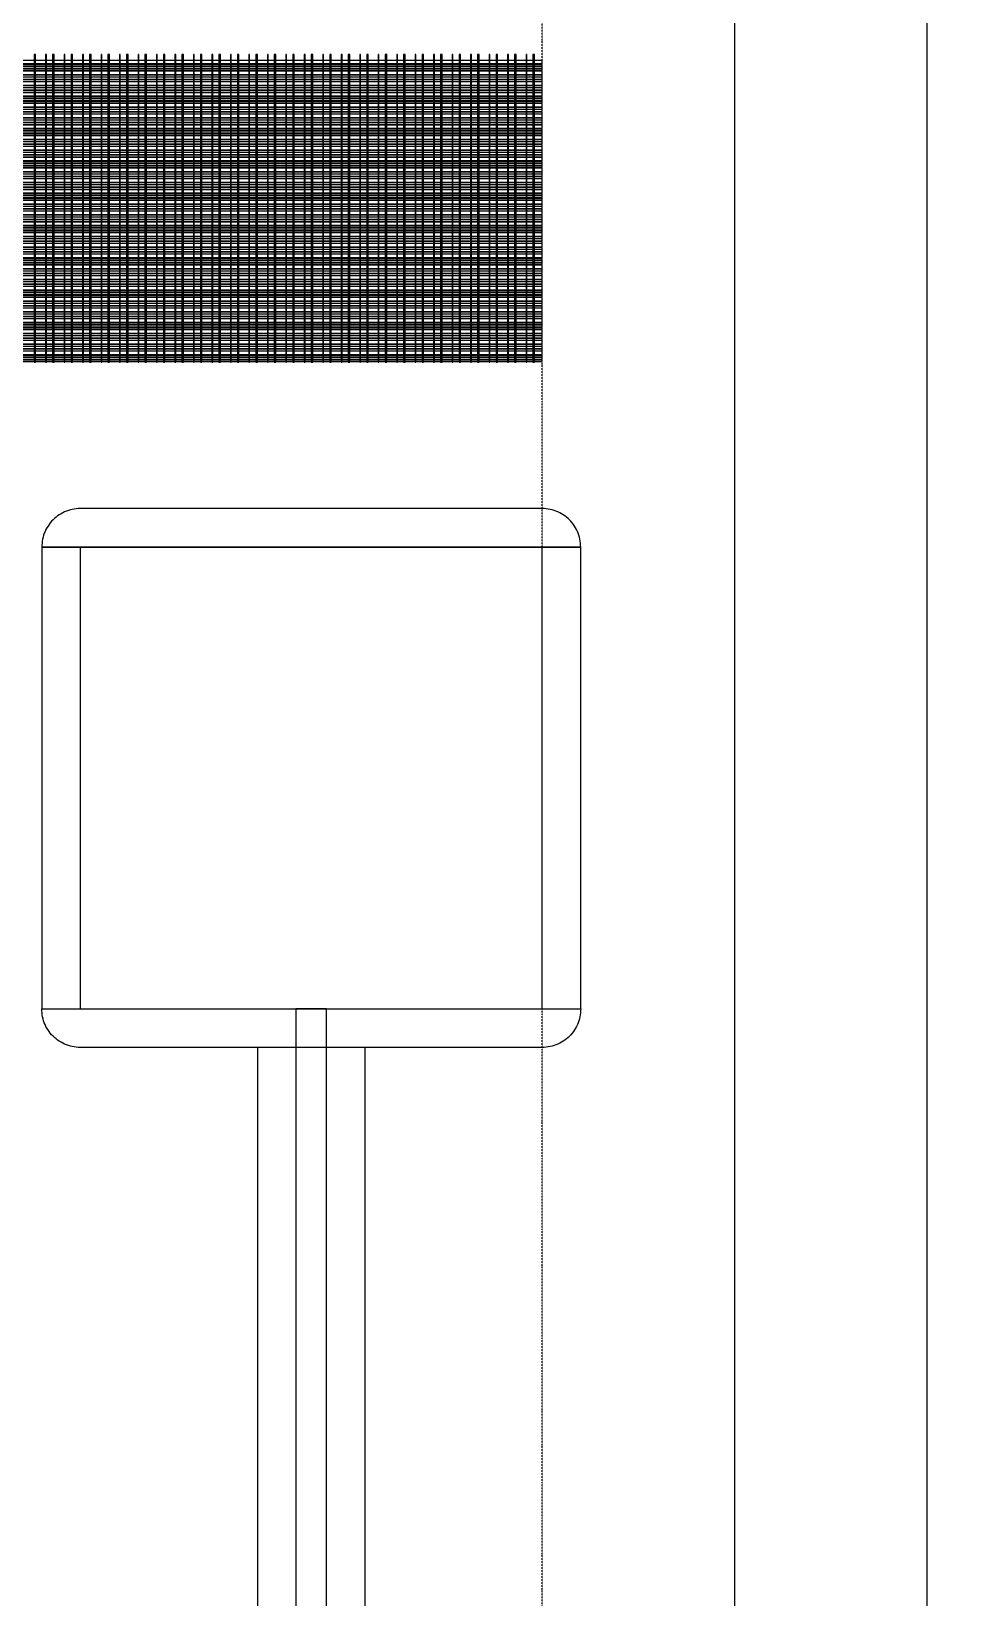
# Model space of a CAD drawing. Extents: x -50000 to 50000, y -50000 to 50000.
# Drawn here: x -37264 to -36050, y 17985 to 20020 of the extents above; entities that cross this region are included whole.
import ezdxf

# ---------------------------------------------------------------- set-up
doc = ezdxf.new("R2010")
doc.units = 0
doc.linetypes.add('DOT', pattern=[0.2, 0, -0.2])
doc.layers.get('0').update_dxf_attribs({"linetype": 'CONTINUOUS'})
for name, color, linetype in [('BASEMETAL', 4, 'CONTINUOUS'), ('FRAME', 8, 'CONTINUOUS'), ('SECONDLAYER', 6, 'CONTINUOUS'), ('XOR', 1, 'CONTINUOUS')]:
    doc.layers.add(name, color=color, linetype=linetype)

# ---------------------------------------------------------------- blocks, each defined once
blk = doc.blocks.new('CHIP_JARRAY')
for points in [[(500, 5478), (6500, 5478), (6500, 5482.3), (500, 5482.3)], [(500, 5475), (6500, 5475), (6500, 5477), (500, 5477)], [(500, 5472), (6500, 5472), (6500, 5474.4), (500, 5474.4)], [(500, 5469), (6500, 5469), (6500, 5471), (500, 5471)], [(500, 5464), (6500, 5464), (6500, 5468.3), (500, 5468.3)], [(500, 5461), (6500, 5461), (6500, 5463), (500, 5463)], [(500, 5458), (6500, 5458), (6500, 5460.4), (500, 5460.4)], [(500, 5455), (6500, 5455), (6500, 5457), (500, 5457)], [(500, 5450), (6500, 5450), (6500, 5454.3), (500, 5454.3)], [(500, 5447), (6500, 5447), (6500, 5449), (500, 5449)], [(500, 5444), (6500, 5444), (6500, 5446.4), (500, 5446.4)], [(500, 5441), (6500, 5441), (6500, 5443), (500, 5443)], [(500, 5436), (6500, 5436), (6500, 5440.3), (500, 5440.3)], [(500, 5433), (6500, 5433), (6500, 5435), (500, 5435)], [(500, 5430), (6500, 5430), (6500, 5432.4), (500, 5432.4)], [(500, 5427), (6500, 5427), (6500, 5429), (500, 5429)], [(500, 5422), (6500, 5422), (6500, 5426.3), (500, 5426.3)], [(500, 5419), (6500, 5419), (6500, 5421), (500, 5421)], [(500, 5416), (6500, 5416), (6500, 5418.4), (500, 5418.4)], [(500, 5413), (6500, 5413), (6500, 5415), (500, 5415)], [(500, 5408), (6500, 5408), (6500, 5412.3), (500, 5412.3)], [(500, 5405), (6500, 5405), (6500, 5407), (500, 5407)], [(500, 5402), (6500, 5402), (6500, 5404.4), (500, 5404.4)], [(500, 5399), (6500, 5399), (6500, 5401), (500, 5401)], [(500, 5394), (6500, 5394), (6500, 5398.3), (500, 5398.3)], [(500, 5391), (6500, 5391), (6500, 5393), (500, 5393)], [(500, 5388), (6500, 5388), (6500, 5390.4), (500, 5390.4)], [(500, 5385), (6500, 5385), (6500, 5387), (500, 5387)], [(500, 5380), (6500, 5380), (6500, 5384.3), (500, 5384.3)], [(500, 5377), (6500, 5377), (6500, 5379), (500, 5379)], [(500, 5374), (6500, 5374), (6500, 5376.4), (500, 5376.4)], [(500, 5371), (6500, 5371), (6500, 5373), (500, 5373)], [(500, 5366), (6500, 5366), (6500, 5370.3), (500, 5370.3)], [(500, 5363), (6500, 5363), (6500, 5365), (500, 5365)], [(500, 5360), (6500, 5360), (6500, 5362.4), (500, 5362.4)], [(500, 5357), (6500, 5357), (6500, 5359), (500, 5359)], [(500, 5352), (6500, 5352), (6500, 5356.3), (500, 5356.3)], [(500, 5349), (6500, 5349), (6500, 5351), (500, 5351)], [(500, 5346), (6500, 5346), (6500, 5348.4), (500, 5348.4)], [(500, 5343), (6500, 5343), (6500, 5345), (500, 5345)], [(500, 5338), (6500, 5338), (6500, 5342.3), (500, 5342.3)], [(500, 5335), (6500, 5335), (6500, 5337), (500, 5337)], [(500, 5332), (6500, 5332), (6500, 5334.4), (500, 5334.4)], [(500, 5329), (6500, 5329), (6500, 5331), (500, 5331)], [(500, 5324), (6500, 5324), (6500, 5328.3), (500, 5328.3)], [(500, 5321), (6500, 5321), (6500, 5323), (500, 5323)], [(500, 5318), (6500, 5318), (6500, 5320.4), (500, 5320.4)], [(500, 5315), (6500, 5315), (6500, 5317), (500, 5317)], [(500, 5310), (6500, 5310), (6500, 5314.3), (500, 5314.3)], [(500, 5307), (6500, 5307), (6500, 5309), (500, 5309)], [(500, 5304), (6500, 5304), (6500, 5306.4), (500, 5306.4)], [(500, 5301), (6500, 5301), (6500, 5303), (500, 5303)], [(500, 5296), (6500, 5296), (6500, 5300.3), (500, 5300.3)], [(500, 5293), (6500, 5293), (6500, 5295), (500, 5295)], [(500, 5290), (6500, 5290), (6500, 5292.4), (500, 5292.4)], [(500, 5287), (6500, 5287), (6500, 5289), (500, 5289)], [(500, 5282), (6500, 5282), (6500, 5286.3), (500, 5286.3)], [(500, 5279), (6500, 5279), (6500, 5281), (500, 5281)], [(500, 5276), (6500, 5276), (6500, 5278.4), (500, 5278.4)], [(500, 5273), (6500, 5273), (6500, 5275), (500, 5275)], [(500, 5268), (6500, 5268), (6500, 5272.3), (500, 5272.3)], [(500, 5265), (6500, 5265), (6500, 5267), (500, 5267)], [(500, 5262), (6500, 5262), (6500, 5264.4), (500, 5264.4)], [(500, 5259), (6500, 5259), (6500, 5261), (500, 5261)], [(500, 5254), (6500, 5254), (6500, 5258.3), (500, 5258.3)], [(500, 5251), (6500, 5251), (6500, 5253), (500, 5253)], [(500, 5248), (6500, 5248), (6500, 5250.4), (500, 5250.4)], [(500, 5245), (6500, 5245), (6500, 5247), (500, 5247)], [(500, 5240), (6500, 5240), (6500, 5244.3), (500, 5244.3)], [(500, 5237), (6500, 5237), (6500, 5239), (500, 5239)], [(500, 5234), (6500, 5234), (6500, 5236.4), (500, 5236.4)], [(500, 5231), (6500, 5231), (6500, 5233), (500, 5233)], [(500, 5226), (6500, 5226), (6500, 5230.3), (500, 5230.3)], [(500, 5223), (6500, 5223), (6500, 5225), (500, 5225)], [(500, 5220), (6500, 5220), (6500, 5222.4), (500, 5222.4)], [(500, 5217), (6500, 5217), (6500, 5219), (500, 5219)], [(500, 5212), (6500, 5212), (6500, 5216.3), (500, 5216.3)], [(500, 5209), (6500, 5209), (6500, 5211), (500, 5211)], [(500, 5206), (6500, 5206), (6500, 5208.4), (500, 5208.4)], [(500, 5203), (6500, 5203), (6500, 5205), (500, 5205)], [(500, 5198), (6500, 5198), (6500, 5202.3), (500, 5202.3)], [(500, 5195), (6500, 5195), (6500, 5197), (500, 5197)], [(500, 5192), (6500, 5192), (6500, 5194.4), (500, 5194.4)], [(500, 5189), (6500, 5189), (6500, 5191), (500, 5191)], [(500, 5184), (6500, 5184), (6500, 5188.3), (500, 5188.3)], [(500, 5181), (6500, 5181), (6500, 5183), (500, 5183)], [(500, 5178), (6500, 5178), (6500, 5180.4), (500, 5180.4)], [(500, 5175), (6500, 5175), (6500, 5177), (500, 5177)], [(500, 5170), (6500, 5170), (6500, 5174.3), (500, 5174.3)], [(500, 5167), (6500, 5167), (6500, 5169), (500, 5169)], [(500, 5164), (6500, 5164), (6500, 5166.4), (500, 5166.4)], [(500, 5161), (6500, 5161), (6500, 5163), (500, 5163)], [(500, 5156), (6500, 5156), (6500, 5160.3), (500, 5160.3)], [(500, 5153), (6500, 5153), (6500, 5155), (500, 5155)], [(500, 5150), (6500, 5150), (6500, 5152.4), (500, 5152.4)], [(500, 5147), (6500, 5147), (6500, 5149), (500, 5149)], [(500, 5142), (6500, 5142), (6500, 5146.3), (500, 5146.3)], [(500, 5139), (6500, 5139), (6500, 5141), (500, 5141)], [(500, 5136), (6500, 5136), (6500, 5138.4), (500, 5138.4)], [(500, 5133), (6500, 5133), (6500, 5135), (500, 5135)], [(500, 5128), (6500, 5128), (6500, 5132.3), (500, 5132.3)], [(500, 5125), (6500, 5125), (6500, 5127), (500, 5127)], [(500, 5122), (6500, 5122), (6500, 5124.4), (500, 5124.4)], [(500, 5119), (6500, 5119), (6500, 5121), (500, 5121)], [(500, 5114), (6500, 5114), (6500, 5118.3), (500, 5118.3)], [(500, 5111), (6500, 5111), (6500, 5113), (500, 5113)], [(500, 5108), (6500, 5108), (6500, 5110.4), (500, 5110.4)], [(500, 5105), (6500, 5105), (6500, 5107), (500, 5107)], [(500, 5100), (6500, 5100), (6500, 5104.3), (500, 5104.3)], [(500, 5097), (6500, 5097), (6500, 5099), (500, 5099)], [(500, 5094), (6500, 5094), (6500, 5096.4), (500, 5096.4)], [(500, 5091), (6500, 5091), (6500, 5093), (500, 5093)], [(6200, 4850), (6550, 4850), (6550, 4850), (6549.9, 4852.6), (6549.7, 4855.2), (6549.4, 4857.8), (6548.9, 4860.4), (6548.3, 4862.9), (6547.6, 4865.5), (6546.7, 4867.9), (6545.7, 4870.3), (6544.6, 4872.7), (6543.3, 4875), (6541.9, 4877.2), (6540.5, 4879.4), (6538.9, 4881.5), (6537.2, 4883.5), (6535.4, 4885.4), (6533.5, 4887.2), (6531.5, 4888.9), (6529.4, 4890.5), (6527.2, 4891.9), (6525, 4893.3), (6522.7, 4894.6), (6520.3, 4895.7), (6517.9, 4896.7), (6515.5, 4897.6), (6512.9, 4898.3), (6510.4, 4898.9), (6507.8, 4899.4), (6505.2, 4899.7), (6502.6, 4899.9), (6500, 4900), (5900, 4900), (5897.4, 4899.9), (5894.8, 4899.7), (5892.2, 4899.4), (5889.6, 4898.9), (5887.1, 4898.3), (5884.5, 4897.6), (5882.1, 4896.7), (5879.7, 4895.7), (5877.3, 4894.6), (5875, 4893.3), (5872.8, 4891.9), (5870.6, 4890.5), (5868.5, 4888.9), (5866.5, 4887.2), (5864.6, 4885.4), (5862.8, 4883.5), (5861.1, 4881.5), (5859.5, 4879.4), (5858.1, 4877.2), (5856.7, 4875), (5855.4, 4872.7), (5854.3, 4870.3), (5853.3, 4867.9), (5852.4, 4865.5), (5851.7, 4862.9), (5851.1, 4860.4), (5850.6, 4857.8), (5850.3, 4855.2), (5850.1, 4852.6), (5850, 4850), (5850, 4850)], [(6550, 4250), (6550, 4850), (5850, 4850), (5850, 4250)], [(6200, 4250), (6550, 4250), (6550, 4250), (6549.9, 4247.4), (6549.7, 4244.8), (6549.4, 4242.2), (6548.9, 4239.6), (6548.3, 4237.1), (6547.6, 4234.5), (6546.7, 4232.1), (6545.7, 4229.7), (6544.6, 4227.3), (6543.3, 4225), (6541.9, 4222.8), (6540.5, 4220.6), (6538.9, 4218.5), (6537.2, 4216.5), (6535.4, 4214.6), (6533.5, 4212.8), (6531.5, 4211.1), (6529.4, 4209.5), (6527.2, 4208.1), (6525, 4206.7), (6522.7, 4205.4), (6520.3, 4204.3), (6517.9, 4203.3), (6515.5, 4202.4), (6512.9, 4201.7), (6510.4, 4201.1), (6507.8, 4200.6), (6505.2, 4200.3), (6502.6, 4200.1), (6500, 4200), (5900, 4200), (5897.4, 4200.1), (5894.8, 4200.3), (5892.2, 4200.6), (5889.6, 4201.1), (5887.1, 4201.7), (5884.5, 4202.4), (5882.1, 4203.3), (5879.7, 4204.3), (5877.3, 4205.4), (5875, 4206.7), (5872.8, 4208.1), (5870.6, 4209.5), (5868.5, 4211.1), (5866.5, 4212.8), (5864.6, 4214.6), (5862.8, 4216.5), (5861.1, 4218.5), (5859.5, 4220.6), (5858.1, 4222.8), (5856.7, 4225), (5855.4, 4227.3), (5854.3, 4229.7), (5853.3, 4232.1), (5852.4, 4234.5), (5851.7, 4237.1), (5851.1, 4239.6), (5850.6, 4242.2), (5850.3, 4244.8), (5850.1, 4247.4), (5850, 4250), (5850, 4250)], [(6270, 2800), (6270, 4200), (6130, 4200), (6130, 2800)]]:
    blk.add_lwpolyline(points, close=True)
at = {"layer": 'FRAME'}
blk.add_lwpolyline([(0, 0), (7000, 0), (7000, 7000), (0, 7000)], close=True, dxfattribs=at)
at = {"layer": 'FRAME', "linetype": 'DOT'}
blk.add_lwpolyline([(500, 500), (6500, 500), (6500, 6500), (500, 6500)], close=True, dxfattribs=at)
at = {"layer": 'SECONDLAYER'}
for points in [[(5840, 5090), (5842, 5090), (5842, 5490), (5840, 5490)], [(5855, 5090), (5856, 5090), (5856, 5490), (5855, 5490)], [(5864, 5090), (5866, 5090), (5866, 5490), (5864, 5490)], [(5879, 5090), (5880, 5090), (5880, 5490), (5879, 5490)], [(5888, 5090), (5890, 5090), (5890, 5490), (5888, 5490)], [(5903, 5090), (5904, 5090), (5904, 5490), (5903, 5490)], [(5912, 5090), (5914, 5090), (5914, 5490), (5912, 5490)], [(5927, 5090), (5928, 5090), (5928, 5490), (5927, 5490)], [(5936, 5090), (5938, 5090), (5938, 5490), (5936, 5490)], [(5951, 5090), (5952, 5090), (5952, 5490), (5951, 5490)], [(5960, 5090), (5962, 5090), (5962, 5490), (5960, 5490)], [(5975, 5090), (5976, 5090), (5976, 5490), (5975, 5490)], [(5984, 5090), (5986, 5090), (5986, 5490), (5984, 5490)], [(5999, 5090), (6000, 5090), (6000, 5490), (5999, 5490)], [(6008, 5090), (6010, 5090), (6010, 5490), (6008, 5490)], [(6023, 5090), (6024, 5090), (6024, 5490), (6023, 5490)], [(6032, 5090), (6034, 5090), (6034, 5490), (6032, 5490)], [(6047, 5090), (6048, 5090), (6048, 5490), (6047, 5490)], [(6056, 5090), (6058, 5090), (6058, 5490), (6056, 5490)], [(6071, 5090), (6072, 5090), (6072, 5490), (6071, 5490)], [(6080, 5090), (6082, 5090), (6082, 5490), (6080, 5490)], [(6095, 5090), (6096, 5090), (6096, 5490), (6095, 5490)], [(6104, 5090), (6106, 5090), (6106, 5490), (6104, 5490)], [(6119, 5090), (6120, 5090), (6120, 5490), (6119, 5490)], [(6128, 5090), (6130, 5090), (6130, 5490), (6128, 5490)], [(6143, 5090), (6144, 5090), (6144, 5490), (6143, 5490)], [(6152, 5090), (6154, 5090), (6154, 5490), (6152, 5490)], [(6167, 5090), (6168, 5090), (6168, 5490), (6167, 5490)], [(6176, 5090), (6178, 5090), (6178, 5490), (6176, 5490)], [(6191, 5090), (6192, 5090), (6192, 5490), (6191, 5490)], [(6200, 5090), (6202, 5090), (6202, 5490), (6200, 5490)], [(6215, 5090), (6216, 5090), (6216, 5490), (6215, 5490)], [(6224, 5090), (6226, 5090), (6226, 5490), (6224, 5490)], [(6239, 5090), (6240, 5090), (6240, 5490), (6239, 5490)], [(6248, 5090), (6250, 5090), (6250, 5490), (6248, 5490)], [(6263, 5090), (6264, 5090), (6264, 5490), (6263, 5490)], [(6272, 5090), (6274, 5090), (6274, 5490), (6272, 5490)], [(6287, 5090), (6288, 5090), (6288, 5490), (6287, 5490)], [(6296, 5090), (6298, 5090), (6298, 5490), (6296, 5490)], [(6311, 5090), (6312, 5090), (6312, 5490), (6311, 5490)], [(6320, 5090), (6322, 5090), (6322, 5490), (6320, 5490)], [(6335, 5090), (6336, 5090), (6336, 5490), (6335, 5490)], [(6344, 5090), (6346, 5090), (6346, 5490), (6344, 5490)], [(6359, 5090), (6360, 5090), (6360, 5490), (6359, 5490)], [(6368, 5090), (6370, 5090), (6370, 5490), (6368, 5490)], [(6383, 5090), (6384, 5090), (6384, 5490), (6383, 5490)], [(6392, 5090), (6394, 5090), (6394, 5490), (6392, 5490)], [(6407, 5090), (6408, 5090), (6408, 5490), (6407, 5490)], [(6416, 5090), (6418, 5090), (6418, 5490), (6416, 5490)], [(6431, 5090), (6432, 5090), (6432, 5490), (6431, 5490)], [(6440, 5090), (6442, 5090), (6442, 5490), (6440, 5490)], [(6455, 5090), (6456, 5090), (6456, 5490), (6455, 5490)], [(6464, 5090), (6466, 5090), (6466, 5490), (6464, 5490)], [(6479, 5090), (6480, 5090), (6480, 5490), (6479, 5490)], [(6488, 5090), (6490, 5090), (6490, 5490), (6488, 5490)], [(6500, 4250), (6500, 4850), (5900, 4850), (5900, 4250)], [(6220, 2750), (6220, 4250), (6180, 4250), (6180, 2750)]]:
    blk.add_lwpolyline(points, close=True, dxfattribs=at)
at = {"layer": 'XOR'}
blk.add_lwpolyline([(250, 250), (6750, 250), (6750, 6750), (250, 6750)], close=True, dxfattribs=at)

msp = doc.modelspace()

# ---------------------------------------------------------------- linework, layer by layer
at = {"layer": 'FRAME'}
for radius in [50000, 49500]:
    msp.add_circle((0, 0), radius, dxfattribs=at)

# ---------------------------------------------------------------- block references
at = {"layer": 'BASEMETAL'}
msp.add_blockref('CHIP_JARRAY', (-43100, 14500), dxfattribs=at)

doc.saveas('drawing.dxf')
